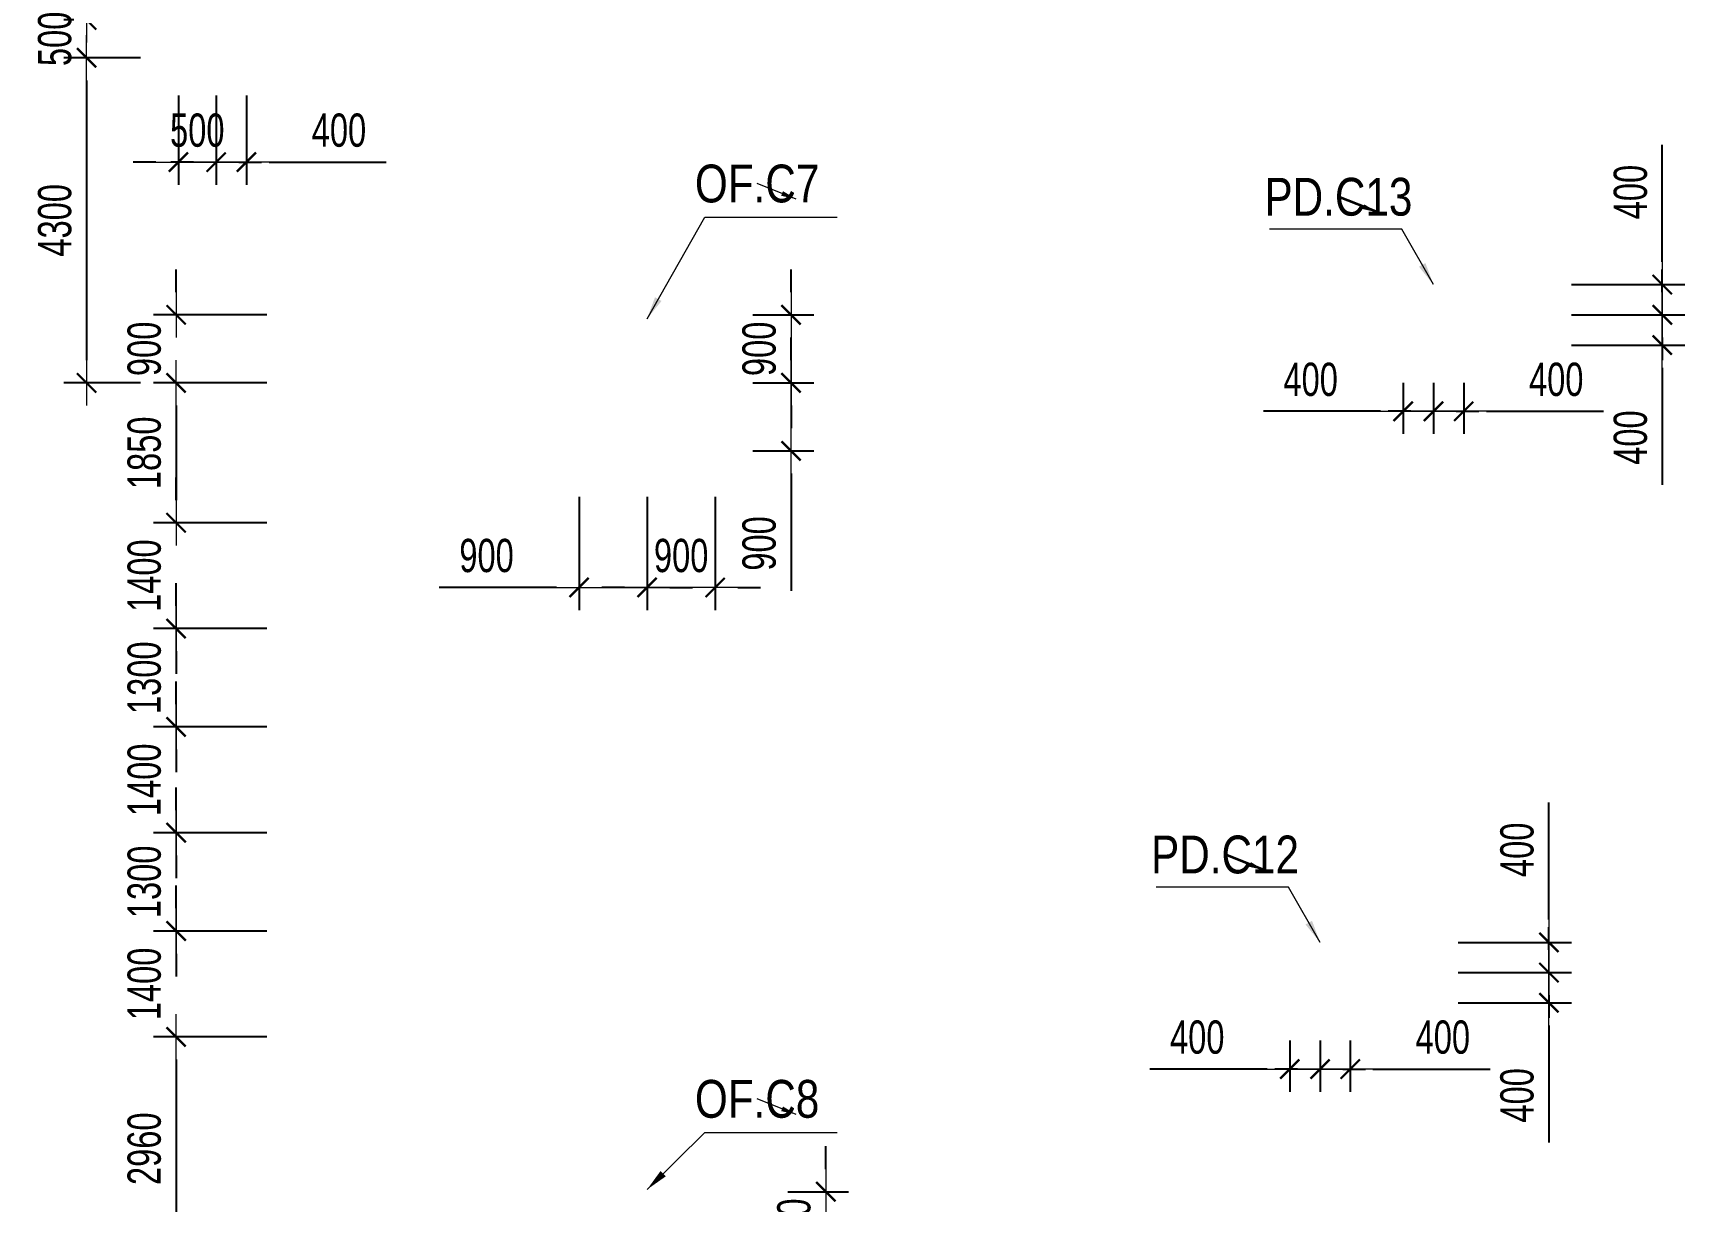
# Model space of a CAD drawing. Header units: millimetres. Extents: x -259680 to 699608, y -1281 to 104748.
# Drawn here: x 78878 to 100727, y 52966 to 68427 of the extents above; entities that cross this region are included whole.
import ezdxf
from ezdxf.enums import TextEntityAlignment as Align

# ---------------------------------------------------------------- set-up
doc = ezdxf.new("R2010")
doc.units = ezdxf.units.MM
doc.layers.get('0').update_dxf_attribs({"lineweight": 20})
doc.layers.get('Defpoints').update_dxf_attribs({"color": 151, "lineweight": 9})
for name, color, linetype, lineweight in [('$0$C1', 20, 'Continuous', 35), ('$1$NDC_S_ANNO', 7, 'Continuous', 20), ('$1$NDC_S_DIM', 1, 'Continuous', 15), ('$1$NDC_S_VN TEXT', 7, 'Continuous', 20), ('NDC_S_DIM', 1, 'Continuous', 15)]:
    doc.layers.add(name, color=color, linetype=linetype, lineweight=lineweight)
doc.styles.add('$1$NDC_DIM', font='', dxfattribs={"width": 0.75})
doc.styles.add('$2$ARIAL', font='arial.ttf', dxfattribs={"width": 0.8})
doc.styles.add('NDC_DIM', font='', dxfattribs={"width": 0.75})
doc.styles.get('$1$NDC_DIM').set_extended_font_data('Dotum')
doc.styles.get('NDC_DIM').set_extended_font_data('Dotum')
doc.dimstyles.new('$0$NDC_dim_150', dxfattribs={"dimscale": 150, "dimtxt": 2.2, "dimasz": 1.5, "dimexe": 1.5, "dimexo": 2.5, "dimgap": 1, "dimtad": 1, "dimdec": 0, "dimzin": 0, "dimdsep": 46, "dimtxsty": '$1$NDC_DIM', "dimblk": '$1$DIMMARK', "dimcen": 0.09, "dimdle": 1.2, "dimclrd": 1, "dimclre": 1, "dimclrt": 3, "dimadec": 0, "dimazin": 0, "dimtfac": 1, "dimtdec": 0, "dimtix": 1, "dimtofl": 0, "dimtmove": 0, "dimatfit": 3, "dimfxl": 0, "dimtolj": 1, "dimtzin": 0, "dimarcsym": 0})
doc.dimstyles.new('$1$NDC_dim_iso', dxfattribs={"dimtxt": 2.2, "dimasz": 1, "dimexe": 1.5, "dimexo": 2.5, "dimgap": 1, "dimtad": 1, "dimdec": 0, "dimzin": 0, "dimdsep": 46, "dimtxsty": '$1$NDC_DIM', "dimblk": '$1$DIMMARK', "dimcen": 0.09, "dimdle": 1.2, "dimclrd": 1, "dimclre": 1, "dimclrt": 3, "dimadec": 0, "dimazin": 0, "dimtfac": 1, "dimtdec": 0, "dimtix": 1, "dimtofl": 0, "dimtmove": 0, "dimatfit": 3, "dimfxl": 0, "dimtolj": 1, "dimtzin": 0, "dimarcsym": 0})
doc.dimstyles.new('NDC_dim_200', dxfattribs={"dimscale": 200, "dimtxt": 2.2, "dimasz": 1.5, "dimexe": 1.5, "dimexo": 2.5, "dimgap": 1, "dimtad": 1, "dimdec": 0, "dimzin": 0, "dimdsep": 46, "dimtxsty": 'NDC_DIM', "dimblk": 'DIMMARK', "dimcen": 0.09, "dimdle": 1.2, "dimclrd": 1, "dimclre": 1, "dimclrt": 3, "dimadec": 0, "dimazin": 0, "dimtfac": 1, "dimtdec": 0, "dimtix": 1, "dimtofl": 0, "dimtmove": 0, "dimatfit": 3, "dimfxl": 0, "dimtolj": 1, "dimtzin": 0, "dimarcsym": 0})

# ---------------------------------------------------------------- blocks, each defined once
blk = doc.blocks.new('$1$DIMMARK')
at = {"layer": '$1$NDC_S_DIM', "color": 1}
blk.add_line((-1.5, 0), (1, 0), dxfattribs=at)
at = {"layer": '$1$NDC_S_DIM', "color": 2, "const_width": 0.1}
blk.add_lwpolyline([(-0.424, -0.424), (0.424, 0.424)], dxfattribs=at)
blk = doc.blocks.new('DIMMARK')
at = {"layer": 'NDC_S_DIM', "color": 1}
blk.add_line((-1.5, 0), (1, 0), dxfattribs=at)
at = {"layer": 'NDC_S_DIM', "color": 2, "const_width": 0.1}
blk.add_lwpolyline([(-0.424, -0.424), (0.424, 0.424)], dxfattribs=at)
blk = doc.blocks.new('*D525')
at = {"layer": 'Defpoints', "color": 0, "ltscale": 100, "transparency": 16777216}
for p in [(95900, 55600), (96300, 55600), (96300, 54724)]:
    blk.add_point(p, dxfattribs=at)
at = {"layer": 'NDC_S_DIM', "color": 1, "lineweight": -2, "ltscale": 100, "transparency": 16777216}
for p, q in [((95900, 55100), (95900, 54424)), ((96300, 55100), (96300, 54424)), ((95600, 54724), (95300, 54724)), ((96600, 54724), (98149, 54724))]:
    blk.add_line(p, q, dxfattribs=at)
at = {"layer": 'NDC_S_DIM', "color": 1, "lineweight": -2, "ltscale": 100, "transparency": 16777216, "xscale": 300, "yscale": 300, "zscale": 300}
blk.add_blockref('DIMMARK', (95900, 54724), dxfattribs=at)
at = {"layer": 'NDC_S_DIM', "color": 1, "lineweight": -2, "ltscale": 100, "transparency": 16777216, "xscale": 300, "yscale": 300, "zscale": 300, "rotation": 180}
blk.add_blockref('DIMMARK', (96300, 54724), dxfattribs=at)
at = {"layer": 'NDC_S_DIM', "color": 3, "ltscale": 100, "transparency": 16777216, "insert": (97524, 55144), "char_height": 440, "attachment_point": 5, "style": 'NDC_DIM'}
blk.add_mtext('\\A1;400', dxfattribs=at)
blk = doc.blocks.new('*D526')
at = {"layer": 'Defpoints', "color": 0, "ltscale": 100, "transparency": 16777216}
for p in [(95500, 55600), (95900, 55600), (95900, 54724)]:
    blk.add_point(p, dxfattribs=at)
at = {"layer": 'NDC_S_DIM', "color": 1, "lineweight": -2, "ltscale": 100, "transparency": 16777216}
for p, q in [((95500, 55100), (95500, 54424)), ((95900, 55100), (95900, 54424)), ((95200, 54724), (93651, 54724)), ((96200, 54724), (96500, 54724))]:
    blk.add_line(p, q, dxfattribs=at)
at = {"layer": 'NDC_S_DIM', "color": 1, "lineweight": -2, "ltscale": 100, "transparency": 16777216, "xscale": 300, "yscale": 300, "zscale": 300}
blk.add_blockref('DIMMARK', (95500, 54724), dxfattribs=at)
at = {"layer": 'NDC_S_DIM', "color": 1, "lineweight": -2, "ltscale": 100, "transparency": 16777216, "xscale": 300, "yscale": 300, "zscale": 300, "rotation": 180}
blk.add_blockref('DIMMARK', (95900, 54724), dxfattribs=at)
at = {"layer": 'NDC_S_DIM', "color": 3, "ltscale": 100, "transparency": 16777216, "insert": (94276, 55144), "char_height": 440, "attachment_point": 5, "style": 'NDC_DIM'}
blk.add_mtext('\\A1;400', dxfattribs=at)
blk = doc.blocks.new('*D527')
at = {"layer": 'Defpoints', "color": 0, "ltscale": 100, "transparency": 16777216}
for p in [(96302, 56400), (98927, 56400), (96302, 56000)]:
    blk.add_point(p, dxfattribs=at)
at = {"layer": 'NDC_S_DIM', "color": 1, "lineweight": -2, "ltscale": 100, "transparency": 16777216}
for p, q in [((98927, 56700), (98927, 58249)), ((97727, 56400), (99227, 56400)), ((97727, 56000), (99227, 56000)), ((98927, 55700), (98927, 55400))]:
    blk.add_line(p, q, dxfattribs=at)
at = {"layer": 'NDC_S_DIM', "color": 1, "lineweight": -2, "ltscale": 100, "transparency": 16777216, "xscale": 300, "yscale": 300, "zscale": 300}
for p, rotation in [((98927, 56400), 270), ((98927, 56000), 90)]:
    blk.add_blockref('DIMMARK', p, dxfattribs=dict(at, rotation=rotation))
at = {"layer": 'NDC_S_DIM', "color": 3, "ltscale": 100, "transparency": 16777216, "insert": (98507, 57624), "char_height": 440, "attachment_point": 5, "rotation": 90, "style": 'NDC_DIM'}
blk.add_mtext('\\A1;400', dxfattribs=at)
blk = doc.blocks.new('*D528')
at = {"layer": 'Defpoints', "color": 0, "ltscale": 100, "transparency": 16777216}
for p in [(96302, 56000), (98927, 56000), (96302, 55600)]:
    blk.add_point(p, dxfattribs=at)
at = {"layer": 'NDC_S_DIM', "color": 1, "lineweight": -2, "ltscale": 100, "transparency": 16777216}
for p, q in [((98927, 56300), (98927, 56600)), ((97727, 56000), (99227, 56000)), ((97727, 55600), (99227, 55600)), ((98927, 55300), (98927, 53751))]:
    blk.add_line(p, q, dxfattribs=at)
at = {"layer": 'NDC_S_DIM', "color": 1, "lineweight": -2, "ltscale": 100, "transparency": 16777216, "xscale": 300, "yscale": 300, "zscale": 300}
for p, rotation in [((98927, 56000), 270), ((98927, 55600), 90)]:
    blk.add_blockref('DIMMARK', p, dxfattribs=dict(at, rotation=rotation))
at = {"layer": 'NDC_S_DIM', "color": 3, "ltscale": 100, "transparency": 16777216, "insert": (98507, 54376), "char_height": 440, "attachment_point": 5, "rotation": 90, "style": 'NDC_DIM'}
blk.add_mtext('\\A1;400', dxfattribs=at)
blk = doc.blocks.new('*D529')
at = {"layer": 'Defpoints', "color": 0, "ltscale": 100, "transparency": 16777216}
for p in [(97400, 64300), (97800, 64300), (97800, 63424)]:
    blk.add_point(p, dxfattribs=at)
at = {"layer": 'NDC_S_DIM', "color": 1, "lineweight": -2, "ltscale": 100, "transparency": 16777216}
for p, q in [((97400, 63800), (97400, 63124)), ((97800, 63800), (97800, 63124)), ((97100, 63424), (96800, 63424)), ((98100, 63424), (99649, 63424))]:
    blk.add_line(p, q, dxfattribs=at)
at = {"layer": 'NDC_S_DIM', "color": 1, "lineweight": -2, "ltscale": 100, "transparency": 16777216, "xscale": 300, "yscale": 300, "zscale": 300}
blk.add_blockref('DIMMARK', (97400, 63424), dxfattribs=at)
at = {"layer": 'NDC_S_DIM', "color": 1, "lineweight": -2, "ltscale": 100, "transparency": 16777216, "xscale": 300, "yscale": 300, "zscale": 300, "rotation": 180}
blk.add_blockref('DIMMARK', (97800, 63424), dxfattribs=at)
at = {"layer": 'NDC_S_DIM', "color": 3, "ltscale": 100, "transparency": 16777216, "insert": (99024, 63844), "char_height": 440, "attachment_point": 5, "style": 'NDC_DIM'}
blk.add_mtext('\\A1;400', dxfattribs=at)
blk = doc.blocks.new('*D530')
at = {"layer": 'Defpoints', "color": 0, "ltscale": 100, "transparency": 16777216}
for p in [(97000, 64300), (97400, 64300), (97400, 63424)]:
    blk.add_point(p, dxfattribs=at)
at = {"layer": 'NDC_S_DIM', "color": 1, "lineweight": -2, "ltscale": 100, "transparency": 16777216}
for p, q in [((97000, 63800), (97000, 63124)), ((97400, 63800), (97400, 63124)), ((96700, 63424), (95151, 63424)), ((97700, 63424), (98000, 63424))]:
    blk.add_line(p, q, dxfattribs=at)
at = {"layer": 'NDC_S_DIM', "color": 1, "lineweight": -2, "ltscale": 100, "transparency": 16777216, "xscale": 300, "yscale": 300, "zscale": 300}
blk.add_blockref('DIMMARK', (97000, 63424), dxfattribs=at)
at = {"layer": 'NDC_S_DIM', "color": 1, "lineweight": -2, "ltscale": 100, "transparency": 16777216, "xscale": 300, "yscale": 300, "zscale": 300, "rotation": 180}
blk.add_blockref('DIMMARK', (97400, 63424), dxfattribs=at)
at = {"layer": 'NDC_S_DIM', "color": 3, "ltscale": 100, "transparency": 16777216, "insert": (95776, 63844), "char_height": 440, "attachment_point": 5, "style": 'NDC_DIM'}
blk.add_mtext('\\A1;400', dxfattribs=at)
blk = doc.blocks.new('*D531')
at = {"layer": 'Defpoints', "color": 0, "ltscale": 100, "transparency": 16777216}
for p in [(97800, 65100), (100427, 65100), (97800, 64700)]:
    blk.add_point(p, dxfattribs=at)
at = {"layer": 'NDC_S_DIM', "color": 1, "lineweight": -2, "ltscale": 100, "transparency": 16777216}
for p, q in [((100427, 65400), (100427, 66949)), ((99227, 65100), (100727, 65100)), ((99227, 64700), (100727, 64700)), ((100427, 64400), (100427, 64100))]:
    blk.add_line(p, q, dxfattribs=at)
at = {"layer": 'NDC_S_DIM', "color": 1, "lineweight": -2, "ltscale": 100, "transparency": 16777216, "xscale": 300, "yscale": 300, "zscale": 300}
for p, rotation in [((100427, 65100), 270), ((100427, 64700), 90)]:
    blk.add_blockref('DIMMARK', p, dxfattribs=dict(at, rotation=rotation))
at = {"layer": 'NDC_S_DIM', "color": 3, "ltscale": 100, "transparency": 16777216, "insert": (100007, 66324), "char_height": 440, "attachment_point": 5, "rotation": 90, "style": 'NDC_DIM'}
blk.add_mtext('\\A1;400', dxfattribs=at)
blk = doc.blocks.new('*D532')
at = {"layer": 'Defpoints', "color": 0, "ltscale": 100, "transparency": 16777216}
for p in [(97800, 64700), (100427, 64700), (97800, 64300)]:
    blk.add_point(p, dxfattribs=at)
at = {"layer": 'NDC_S_DIM', "color": 1, "lineweight": -2, "ltscale": 100, "transparency": 16777216}
for p, q in [((100427, 65000), (100427, 65300)), ((99227, 64700), (100727, 64700)), ((99227, 64300), (100727, 64300)), ((100427, 64000), (100427, 62451))]:
    blk.add_line(p, q, dxfattribs=at)
at = {"layer": 'NDC_S_DIM', "color": 1, "lineweight": -2, "ltscale": 100, "transparency": 16777216, "xscale": 300, "yscale": 300, "zscale": 300}
for p, rotation in [((100427, 64700), 270), ((100427, 64300), 90)]:
    blk.add_blockref('DIMMARK', p, dxfattribs=dict(at, rotation=rotation))
at = {"layer": 'NDC_S_DIM', "color": 3, "ltscale": 100, "transparency": 16777216, "insert": (100007, 63076), "char_height": 440, "attachment_point": 5, "rotation": 90, "style": 'NDC_DIM'}
blk.add_mtext('\\A1;400', dxfattribs=at)
blk = doc.blocks.new('*D753')
at = {"layer": 'Defpoints', "color": 0, "ltscale": 100, "transparency": 16777216}
for p in [(80800, 68600), (79586, 68100), (80800, 68100)]:
    blk.add_point(p, dxfattribs=at)
at = {"layer": 'NDC_S_DIM', "color": 1, "lineweight": -2, "ltscale": 100, "transparency": 16777216}
for p, q in [((79586, 68900), (79586, 69200)), ((80300, 68600), (79286, 68600)), ((80300, 68100), (79286, 68100)), ((79586, 67800), (79586, 67500))]:
    blk.add_line(p, q, dxfattribs=at)
at = {"layer": 'NDC_S_DIM', "color": 1, "lineweight": -2, "ltscale": 100, "transparency": 16777216, "xscale": 300, "yscale": 300, "zscale": 300}
for p, rotation in [((79586, 68600), 270), ((79586, 68100), 90)]:
    blk.add_blockref('DIMMARK', p, dxfattribs=dict(at, rotation=rotation))
at = {"layer": 'NDC_S_DIM', "color": 3, "ltscale": 100, "transparency": 16777216, "insert": (79166, 68350), "char_height": 440, "attachment_point": 5, "rotation": 90, "style": 'NDC_DIM'}
blk.add_mtext('\\A1;500', dxfattribs=at)
blk = doc.blocks.new('*D754')
at = {"layer": 'Defpoints', "color": 0, "ltscale": 100, "transparency": 16777216}
for p in [(80800, 68100), (79586, 63800), (80800, 63800)]:
    blk.add_point(p, dxfattribs=at)
at = {"layer": 'NDC_S_DIM', "color": 1, "lineweight": -2, "ltscale": 100, "transparency": 16777216}
for p, q in [((80300, 68100), (79286, 68100)), ((79586, 67800), (79586, 64100)), ((80300, 63800), (79286, 63800))]:
    blk.add_line(p, q, dxfattribs=at)
at = {"layer": 'NDC_S_DIM', "color": 1, "lineweight": -2, "ltscale": 100, "transparency": 16777216, "xscale": 300, "yscale": 300, "zscale": 300}
for p, rotation in [((79586, 68100), 90), ((79586, 63800), 270)]:
    blk.add_blockref('DIMMARK', p, dxfattribs=dict(at, rotation=rotation))
at = {"layer": 'NDC_S_DIM', "color": 3, "ltscale": 100, "transparency": 16777216, "insert": (79166, 65950), "char_height": 440, "attachment_point": 5, "rotation": 90, "style": 'NDC_DIM'}
blk.add_mtext('\\A1;4300', dxfattribs=at)
blk = doc.blocks.new('*D651')
at = {"layer": 'Defpoints', "color": 0, "ltscale": 100, "transparency": 16777216}
for p in [(87900, 64700), (87900, 63800), (88903, 63800)]:
    blk.add_point(p, dxfattribs=at)
at = {"layer": 'NDC_S_DIM', "color": 1, "lineweight": -2, "ltscale": 100, "transparency": 16777216}
for p, q in [((88903, 65000), (88903, 65300)), ((88400, 64700), (89203, 64700)), ((88400, 63800), (89203, 63800)), ((88903, 63500), (88903, 63200))]:
    blk.add_line(p, q, dxfattribs=at)
at = {"layer": 'NDC_S_DIM', "color": 1, "lineweight": -2, "ltscale": 100, "transparency": 16777216, "xscale": 300, "yscale": 300, "zscale": 300}
for p, rotation in [((88903, 64700), 270), ((88903, 63800), 90)]:
    blk.add_blockref('DIMMARK', p, dxfattribs=dict(at, rotation=rotation))
at = {"layer": 'NDC_S_DIM', "color": 3, "ltscale": 100, "transparency": 16777216, "insert": (88483, 64250), "char_height": 440, "attachment_point": 5, "rotation": 90, "style": 'NDC_DIM'}
blk.add_mtext('\\A1;900', dxfattribs=at)
blk = doc.blocks.new('*D652')
at = {"layer": 'Defpoints', "color": 0, "ltscale": 100, "transparency": 16777216}
for p in [(87900, 63800), (87900, 62900), (88903, 62900)]:
    blk.add_point(p, dxfattribs=at)
at = {"layer": 'NDC_S_DIM', "color": 1, "lineweight": -2, "ltscale": 100, "transparency": 16777216}
for p, q in [((88903, 64100), (88903, 64400)), ((88400, 63800), (89203, 63800)), ((88400, 62900), (89203, 62900)), ((88903, 62600), (88903, 61051))]:
    blk.add_line(p, q, dxfattribs=at)
at = {"layer": 'NDC_S_DIM', "color": 1, "lineweight": -2, "ltscale": 100, "transparency": 16777216, "xscale": 300, "yscale": 300, "zscale": 300}
for p, rotation in [((88903, 63800), 270), ((88903, 62900), 90)]:
    blk.add_blockref('DIMMARK', p, dxfattribs=dict(at, rotation=rotation))
at = {"layer": 'NDC_S_DIM', "color": 3, "ltscale": 100, "transparency": 16777216, "insert": (88483, 61676), "char_height": 440, "attachment_point": 5, "rotation": 90, "style": 'NDC_DIM'}
blk.add_mtext('\\A1;900', dxfattribs=at)
blk = doc.blocks.new('*D653')
at = {"layer": 'Defpoints', "color": 0, "ltscale": 100, "transparency": 16777216}
for p in [(86100, 62900), (87000, 62900), (87000, 61094)]:
    blk.add_point(p, dxfattribs=at)
at = {"layer": 'NDC_S_DIM', "color": 1, "lineweight": -2, "ltscale": 100, "transparency": 16777216}
for p, q in [((86100, 62294), (86100, 60794)), ((87000, 62294), (87000, 60794)), ((85800, 61094), (84251, 61094)), ((87300, 61094), (87600, 61094))]:
    blk.add_line(p, q, dxfattribs=at)
at = {"layer": 'NDC_S_DIM', "color": 1, "lineweight": -2, "ltscale": 100, "transparency": 16777216, "xscale": 300, "yscale": 300, "zscale": 300}
blk.add_blockref('DIMMARK', (86100, 61094), dxfattribs=at)
at = {"layer": 'NDC_S_DIM', "color": 1, "lineweight": -2, "ltscale": 100, "transparency": 16777216, "xscale": 300, "yscale": 300, "zscale": 300, "rotation": 180}
blk.add_blockref('DIMMARK', (87000, 61094), dxfattribs=at)
at = {"layer": 'NDC_S_DIM', "color": 3, "ltscale": 100, "transparency": 16777216, "insert": (84876, 61514), "char_height": 440, "attachment_point": 5, "style": 'NDC_DIM'}
blk.add_mtext('\\A1;900', dxfattribs=at)
blk = doc.blocks.new('*D654')
at = {"layer": 'Defpoints', "color": 0, "ltscale": 100, "transparency": 16777216}
for p in [(87000, 62900), (87900, 62900), (87900, 61094)]:
    blk.add_point(p, dxfattribs=at)
at = {"layer": 'NDC_S_DIM', "color": 1, "lineweight": -2, "ltscale": 100, "transparency": 16777216}
for p, q in [((87000, 62294), (87000, 60794)), ((87900, 62294), (87900, 60794)), ((86700, 61094), (86400, 61094)), ((88200, 61094), (88500, 61094))]:
    blk.add_line(p, q, dxfattribs=at)
at = {"layer": 'NDC_S_DIM', "color": 1, "lineweight": -2, "ltscale": 100, "transparency": 16777216, "xscale": 300, "yscale": 300, "zscale": 300}
blk.add_blockref('DIMMARK', (87000, 61094), dxfattribs=at)
at = {"layer": 'NDC_S_DIM', "color": 1, "lineweight": -2, "ltscale": 100, "transparency": 16777216, "xscale": 300, "yscale": 300, "zscale": 300, "rotation": 180}
blk.add_blockref('DIMMARK', (87900, 61094), dxfattribs=at)
at = {"layer": 'NDC_S_DIM', "color": 3, "ltscale": 100, "transparency": 16777216, "insert": (87450, 61514), "char_height": 440, "attachment_point": 5, "style": 'NDC_DIM'}
blk.add_mtext('\\A1;900', dxfattribs=at)
blk = doc.blocks.new('*D655')
at = {"layer": 'Defpoints', "color": 0, "ltscale": 100, "transparency": 16777216}
for p in [(88360, 53102), (88360, 52202), (89363, 52202)]:
    blk.add_point(p, dxfattribs=at)
at = {"layer": 'NDC_S_DIM', "color": 1, "lineweight": -2, "ltscale": 100, "transparency": 16777216}
for p, q in [((89363, 53402), (89363, 53702)), ((88860, 53102), (89663, 53102)), ((88860, 52202), (89663, 52202)), ((89363, 51902), (89363, 51602))]:
    blk.add_line(p, q, dxfattribs=at)
at = {"layer": 'NDC_S_DIM', "color": 1, "lineweight": -2, "ltscale": 100, "transparency": 16777216, "xscale": 300, "yscale": 300, "zscale": 300}
for p, rotation in [((89363, 53102), 270), ((89363, 52202), 90)]:
    blk.add_blockref('DIMMARK', p, dxfattribs=dict(at, rotation=rotation))
at = {"layer": 'NDC_S_DIM', "color": 3, "ltscale": 100, "transparency": 16777216, "insert": (88943, 52652), "char_height": 440, "attachment_point": 5, "rotation": 90, "style": 'NDC_DIM'}
blk.add_mtext('\\A1;900', dxfattribs=at)
blk = doc.blocks.new('*D993')
at = {"layer": 'Defpoints', "color": 0, "ltscale": 100, "transparency": 16777216}
for p in [(80770, 64700), (83700, 64700), (83700, 63800)]:
    blk.add_point(p, dxfattribs=at)
at = {"layer": 'NDC_S_DIM', "color": 1, "lineweight": -2, "ltscale": 100, "transparency": 16777216}
for p, q in [((80770, 65000), (80770, 65300)), ((81970, 64700), (80470, 64700)), ((81970, 63800), (80470, 63800)), ((80770, 63500), (80770, 63200))]:
    blk.add_line(p, q, dxfattribs=at)
at = {"layer": 'NDC_S_DIM', "color": 1, "lineweight": -2, "ltscale": 100, "transparency": 16777216, "xscale": 300, "yscale": 300, "zscale": 300}
for p, rotation in [((80770, 64700), 270), ((80770, 63800), 90)]:
    blk.add_blockref('DIMMARK', p, dxfattribs=dict(at, rotation=rotation))
at = {"layer": 'NDC_S_DIM', "color": 3, "ltscale": 100, "transparency": 16777216, "insert": (80350, 64250), "char_height": 440, "attachment_point": 5, "rotation": 90, "style": 'NDC_DIM'}
blk.add_mtext('\\A1;900', dxfattribs=at)
blk = doc.blocks.new('*D994')
at = {"layer": 'Defpoints', "color": 0, "ltscale": 100, "transparency": 16777216}
for p in [(83700, 63800), (80770, 61950), (83700, 61950)]:
    blk.add_point(p, dxfattribs=at)
at = {"layer": 'NDC_S_DIM', "color": 1, "lineweight": -2, "ltscale": 100, "transparency": 16777216}
for p, q in [((81970, 63800), (80470, 63800)), ((80770, 63500), (80770, 62250)), ((81970, 61950), (80470, 61950))]:
    blk.add_line(p, q, dxfattribs=at)
at = {"layer": 'NDC_S_DIM', "color": 1, "lineweight": -2, "ltscale": 100, "transparency": 16777216, "xscale": 300, "yscale": 300, "zscale": 300}
for p, rotation in [((80770, 63800), 90), ((80770, 61950), 270)]:
    blk.add_blockref('DIMMARK', p, dxfattribs=dict(at, rotation=rotation))
at = {"layer": 'NDC_S_DIM', "color": 3, "ltscale": 100, "transparency": 16777216, "insert": (80350, 62875), "char_height": 440, "attachment_point": 5, "rotation": 90, "style": 'NDC_DIM'}
blk.add_mtext('\\A1;1850', dxfattribs=at)
blk = doc.blocks.new('*D995')
at = {"layer": 'Defpoints', "color": 0, "ltscale": 100, "transparency": 16777216}
for p in [(83700, 61950), (80770, 60550), (83700, 60550)]:
    blk.add_point(p, dxfattribs=at)
at = {"layer": 'NDC_S_DIM', "color": 1, "lineweight": -2, "ltscale": 100, "transparency": 16777216}
for p, q in [((80770, 62250), (80770, 62550)), ((81970, 61950), (80470, 61950)), ((81970, 60550), (80470, 60550)), ((80770, 60250), (80770, 59950))]:
    blk.add_line(p, q, dxfattribs=at)
at = {"layer": 'NDC_S_DIM', "color": 1, "lineweight": -2, "ltscale": 100, "transparency": 16777216, "xscale": 300, "yscale": 300, "zscale": 300}
for p, rotation in [((80770, 61950), 270), ((80770, 60550), 90)]:
    blk.add_blockref('DIMMARK', p, dxfattribs=dict(at, rotation=rotation))
at = {"layer": 'NDC_S_DIM', "color": 3, "ltscale": 100, "transparency": 16777216, "insert": (80350, 61250), "char_height": 440, "attachment_point": 5, "rotation": 90, "style": 'NDC_DIM'}
blk.add_mtext('\\A1;1400', dxfattribs=at)
blk = doc.blocks.new('*D996')
at = {"layer": 'Defpoints', "color": 0, "ltscale": 100, "transparency": 16777216}
for p in [(83700, 60550), (80770, 59250), (83700, 59250)]:
    blk.add_point(p, dxfattribs=at)
at = {"layer": 'NDC_S_DIM', "color": 1, "lineweight": -2, "ltscale": 100, "transparency": 16777216}
for p, q in [((80770, 60850), (80770, 61150)), ((81970, 60550), (80470, 60550)), ((81970, 59250), (80470, 59250)), ((80770, 58950), (80770, 58650))]:
    blk.add_line(p, q, dxfattribs=at)
at = {"layer": 'NDC_S_DIM', "color": 1, "lineweight": -2, "ltscale": 100, "transparency": 16777216, "xscale": 300, "yscale": 300, "zscale": 300}
for p, rotation in [((80770, 60550), 270), ((80770, 59250), 90)]:
    blk.add_blockref('DIMMARK', p, dxfattribs=dict(at, rotation=rotation))
at = {"layer": 'NDC_S_DIM', "color": 3, "ltscale": 100, "transparency": 16777216, "insert": (80350, 59900), "char_height": 440, "attachment_point": 5, "rotation": 90, "style": 'NDC_DIM'}
blk.add_mtext('\\A1;1300', dxfattribs=at)
blk = doc.blocks.new('*D997')
at = {"layer": 'Defpoints', "color": 0, "ltscale": 100, "transparency": 16777216}
for p in [(83700, 59250), (80770, 57850), (83700, 57850)]:
    blk.add_point(p, dxfattribs=at)
at = {"layer": 'NDC_S_DIM', "color": 1, "lineweight": -2, "ltscale": 100, "transparency": 16777216}
for p, q in [((80770, 59550), (80770, 59850)), ((81970, 59250), (80470, 59250)), ((81970, 57850), (80470, 57850)), ((80770, 57550), (80770, 57250))]:
    blk.add_line(p, q, dxfattribs=at)
at = {"layer": 'NDC_S_DIM', "color": 1, "lineweight": -2, "ltscale": 100, "transparency": 16777216, "xscale": 300, "yscale": 300, "zscale": 300}
for p, rotation in [((80770, 59250), 270), ((80770, 57850), 90)]:
    blk.add_blockref('DIMMARK', p, dxfattribs=dict(at, rotation=rotation))
at = {"layer": 'NDC_S_DIM', "color": 3, "ltscale": 100, "transparency": 16777216, "insert": (80350, 58550), "char_height": 440, "attachment_point": 5, "rotation": 90, "style": 'NDC_DIM'}
blk.add_mtext('\\A1;1400', dxfattribs=at)
blk = doc.blocks.new('*D998')
at = {"layer": 'Defpoints', "color": 0, "ltscale": 100, "transparency": 16777216}
for p in [(83700, 57850), (80770, 56550), (83700, 56550)]:
    blk.add_point(p, dxfattribs=at)
at = {"layer": 'NDC_S_DIM', "color": 1, "lineweight": -2, "ltscale": 100, "transparency": 16777216}
for p, q in [((80770, 58150), (80770, 58450)), ((81970, 57850), (80470, 57850)), ((81970, 56550), (80470, 56550)), ((80770, 56250), (80770, 55950))]:
    blk.add_line(p, q, dxfattribs=at)
at = {"layer": 'NDC_S_DIM', "color": 1, "lineweight": -2, "ltscale": 100, "transparency": 16777216, "xscale": 300, "yscale": 300, "zscale": 300}
for p, rotation in [((80770, 57850), 270), ((80770, 56550), 90)]:
    blk.add_blockref('DIMMARK', p, dxfattribs=dict(at, rotation=rotation))
at = {"layer": 'NDC_S_DIM', "color": 3, "ltscale": 100, "transparency": 16777216, "insert": (80350, 57200), "char_height": 440, "attachment_point": 5, "rotation": 90, "style": 'NDC_DIM'}
blk.add_mtext('\\A1;1300', dxfattribs=at)
blk = doc.blocks.new('*D999')
at = {"layer": 'Defpoints', "color": 0, "ltscale": 100, "transparency": 16777216}
for p in [(83700, 56550), (80770, 55150), (83700, 55150)]:
    blk.add_point(p, dxfattribs=at)
at = {"layer": 'NDC_S_DIM', "color": 1, "lineweight": -2, "ltscale": 100, "transparency": 16777216}
for p, q in [((80770, 56850), (80770, 57150)), ((81970, 56550), (80470, 56550)), ((81970, 55150), (80470, 55150)), ((80770, 54850), (80770, 54550))]:
    blk.add_line(p, q, dxfattribs=at)
at = {"layer": 'NDC_S_DIM', "color": 1, "lineweight": -2, "ltscale": 100, "transparency": 16777216, "xscale": 300, "yscale": 300, "zscale": 300}
for p, rotation in [((80770, 56550), 270), ((80770, 55150), 90)]:
    blk.add_blockref('DIMMARK', p, dxfattribs=dict(at, rotation=rotation))
at = {"layer": 'NDC_S_DIM', "color": 3, "ltscale": 100, "transparency": 16777216, "insert": (80350, 55850), "char_height": 440, "attachment_point": 5, "rotation": 90, "style": 'NDC_DIM'}
blk.add_mtext('\\A1;1400', dxfattribs=at)
blk = doc.blocks.new('*D1000')
at = {"layer": 'Defpoints', "color": 0, "ltscale": 100, "transparency": 16777216}
for p in [(83700, 55150), (80770, 52190), (83700, 52190)]:
    blk.add_point(p, dxfattribs=at)
at = {"layer": 'NDC_S_DIM', "color": 1, "lineweight": -2, "ltscale": 100, "transparency": 16777216}
for p, q in [((81970, 55150), (80470, 55150)), ((80770, 54850), (80770, 52490)), ((81970, 52190), (80470, 52190))]:
    blk.add_line(p, q, dxfattribs=at)
at = {"layer": 'NDC_S_DIM', "color": 1, "lineweight": -2, "ltscale": 100, "transparency": 16777216, "xscale": 300, "yscale": 300, "zscale": 300}
for p, rotation in [((80770, 55150), 90), ((80770, 52190), 270)]:
    blk.add_blockref('DIMMARK', p, dxfattribs=dict(at, rotation=rotation))
at = {"layer": 'NDC_S_DIM', "color": 3, "ltscale": 100, "transparency": 16777216, "insert": (80350, 53670), "char_height": 440, "attachment_point": 5, "rotation": 90, "style": 'NDC_DIM'}
blk.add_mtext('\\A1;2960', dxfattribs=at)
blk = doc.blocks.new('*D1012')
at = {"layer": 'Defpoints', "color": 0, "ltscale": 100, "transparency": 16777216}
for p in [(81300, 68100), (81700, 68100), (81300, 66720)]:
    blk.add_point(p, dxfattribs=at)
at = {"layer": 'NDC_S_DIM', "color": 1, "lineweight": -2, "ltscale": 100, "transparency": 16777216}
for p, q in [((81300, 67600), (81300, 66420)), ((81700, 67600), (81700, 66420)), ((81000, 66720), (80700, 66720)), ((82000, 66720), (83549, 66720))]:
    blk.add_line(p, q, dxfattribs=at)
at = {"layer": 'NDC_S_DIM', "color": 1, "lineweight": -2, "ltscale": 100, "transparency": 16777216, "xscale": 300, "yscale": 300, "zscale": 300}
blk.add_blockref('DIMMARK', (81300, 66720), dxfattribs=at)
at = {"layer": 'NDC_S_DIM', "color": 1, "lineweight": -2, "ltscale": 100, "transparency": 16777216, "xscale": 300, "yscale": 300, "zscale": 300, "rotation": 180}
blk.add_blockref('DIMMARK', (81700, 66720), dxfattribs=at)
at = {"layer": 'NDC_S_DIM', "color": 3, "ltscale": 100, "transparency": 16777216, "insert": (82924, 67140), "char_height": 440, "attachment_point": 5, "style": 'NDC_DIM'}
blk.add_mtext('\\A1;400', dxfattribs=at)
blk = doc.blocks.new('*D1013')
at = {"layer": 'Defpoints', "color": 0, "ltscale": 100, "transparency": 16777216}
for p in [(80800, 68100), (81300, 68100), (80800, 66720)]:
    blk.add_point(p, dxfattribs=at)
at = {"layer": 'NDC_S_DIM', "color": 1, "lineweight": -2, "ltscale": 100, "transparency": 16777216}
for p, q in [((80800, 67600), (80800, 66420)), ((81300, 67600), (81300, 66420)), ((80500, 66720), (80200, 66720)), ((81600, 66720), (81900, 66720))]:
    blk.add_line(p, q, dxfattribs=at)
at = {"layer": 'NDC_S_DIM', "color": 1, "lineweight": -2, "ltscale": 100, "transparency": 16777216, "xscale": 300, "yscale": 300, "zscale": 300}
blk.add_blockref('DIMMARK', (80800, 66720), dxfattribs=at)
at = {"layer": 'NDC_S_DIM', "color": 1, "lineweight": -2, "ltscale": 100, "transparency": 16777216, "xscale": 300, "yscale": 300, "zscale": 300, "rotation": 180}
blk.add_blockref('DIMMARK', (81300, 66720), dxfattribs=at)
at = {"layer": 'NDC_S_DIM', "color": 3, "ltscale": 100, "transparency": 16777216, "insert": (81050, 67140), "char_height": 440, "attachment_point": 5, "style": 'NDC_DIM'}
blk.add_mtext('\\A1;500', dxfattribs=at)
blk = doc.blocks.new('*U214')
at = {"layer": '$1$NDC_S_ANNO', "ltscale": 0.8, "style": '$2$ARIAL', "width": 0.8}
blk.add_attdef('TEN', text='', height=2.5, dxfattribs=at).set_placement((-2.58, 1.03), align=Align.MIDDLE_CENTER)
at = {"layer": '$1$NDC_S_ANNO', "ltscale": 0.8, "style": '$2$ARIAL', "width": 0.8, "flags": 1}
blk.add_attdef('CHU_THICH', text='', height=2.5, dxfattribs=at).set_placement((0, 0), align=Align.MIDDLE_CENTER)
at = {"layer": 'Defpoints'}
blk.add_leader([(0, 0), (-2.58, 1.03)], dimstyle='$1$NDC_dim_iso', override={"dimgap": 0.625, "dimtad": 0}, dxfattribs=at)
blk = doc.blocks.new('$0$co t check')
at = {"layer": '$0$C1', "xscale": 200, "yscale": 200, "zscale": 200}
for p, values in [((94619, 66056), {'TEN': 'PD.C13'}), ((93119, 57356), {'TEN': 'PD.C12'})]:
    blk.add_blockref('*U214', p, dxfattribs=at).add_auto_attribs(values)
at = {"layer": '$1$NDC_S_VN TEXT', "xscale": 200, "yscale": 200, "zscale": 200}
for p, values in [((86930, 66231), {'TEN': 'OF.C7'}), ((86930, 54124), {'TEN': 'OF.C8'})]:
    blk.add_blockref('*U214', p, dxfattribs=at).add_auto_attribs(values)
at = {"layer": '$0$C1'}
for points in [[(95359, 65100), (94942, 65832), (93193, 65832)], [(93859, 56400), (93442, 57132), (91693, 57132)]]:
    blk.add_leader(points, dimstyle='$0$NDC_dim_150', override={"dimasz": 2, "dimgap": 1, "dimtad": 0}, dxfattribs=at)
for points in [[(84958, 64647), (85724, 65992), (87474, 65992)], [(84958, 53130), (85724, 53885), (87474, 53885)]]:
    blk.add_leader(points, dimstyle='$0$NDC_dim_150', override={"dimasz": 2, "dimgap": 1, "dimtad": 0})

msp = doc.modelspace()

# ---------------------------------------------------------------- block references
at = {"layer": '$1$NDC_S_DIM'}
msp.add_blockref('$0$co t check', (2040.6, 0), dxfattribs=at)

# ---------------------------------------------------------------- dimensions: what is measured, and where the dimension line sits
at = {"layer": 'NDC_S_DIM', "ltscale": 100}
for base, p1, p2, picture, middle in [((79586.3, 68100), (80800, 68600), (80800, 68100), '*D753', (79166.3, 68350)), ((79586.3, 63800), (80800, 68100), (80800, 63800), '*D754', (79166.3, 65950)), ((80770, 64700), (83700, 63800), (83700, 64700), '*D993', (80350, 64250)), ((88902.9, 63800), (87899.8, 64700), (87899.8, 63800), '*D651', (88482.9, 64250)), ((80770, 61950), (83700, 63800), (83700, 61950), '*D994', (80350, 62875)), ((89363.3, 52202.2), (88360.2, 53102.2), (88360.2, 52202.2), '*D655', (88943.3, 52652.2))]:
    dim = msp.add_linear_dim(base=base, p1=p1, p2=p2, angle=90, dimstyle='NDC_dim_200', dxfattribs=at)
    dim.commit()
    dim.dimension.update_dxf_attribs({"geometry": picture, "text_midpoint": middle})
for base, p1, p2, picture, middle in [((80800, 66720), (81300, 68100), (80800, 68100), '*D1013', (81050, 66720)), ((81300, 66720), (81700, 68100), (81300, 68100), '*D1012', (82924.3, 66720)), ((97400, 63424.4), (97000, 64300), (97400, 64300), '*D530', (95775.7, 63424.4)), ((97800, 63424.4), (97400, 64300), (97800, 64300), '*D529', (99024.3, 63424.4)), ((86999.8, 61093.5), (86100, 62900), (86999.8, 62900), '*D653', (84875.7, 61093.5)), ((87899.8, 61093.5), (87000, 62900), (87899.8, 62900), '*D654', (87449.9, 61093.5)), ((95900, 54724.4), (95500, 55600), (95900, 55600), '*D526', (94275.7, 54724.4)), ((96300, 54724.4), (95900, 55600), (96300, 55600), '*D525', (97524.3, 54724.4))]:
    dim = msp.add_linear_dim(base=base, p1=p1, p2=p2, dimstyle='NDC_dim_200', dxfattribs=at)
    dim.commit()
    dim.dimension.update_dxf_attribs({"geometry": picture, "text_midpoint": middle, "dimtype": 160})
for base, p1, p2, picture, middle in [((100426.7, 65100), (97800, 64700), (97800, 65100), '*D531', (100426.7, 66324.3)), ((100426.7, 64700), (97800, 64300), (97800, 64700), '*D532', (100426.7, 63075.7)), ((88902.9, 62900), (87899.8, 63800), (87899.8, 62900), '*D652', (88902.9, 61675.7)), ((98926.7, 56400), (96302.1, 56000), (96302.1, 56400), '*D527', (98926.7, 57624.3)), ((98926.7, 56000), (96302.1, 55600), (96302.1, 56000), '*D528', (98926.7, 54375.7))]:
    dim = msp.add_linear_dim(base=base, p1=p1, p2=p2, angle=90, dimstyle='NDC_dim_200', dxfattribs=at)
    dim.commit()
    dim.dimension.update_dxf_attribs({"geometry": picture, "text_midpoint": middle, "dimtype": 160})
for base, p1, p2, picture, middle in [((80770, 60550), (83700, 61950), (83700, 60550), '*D995', (80350, 61250)), ((80770, 59250), (83700, 60550), (83700, 59250), '*D996', (80350, 59900)), ((80770, 57850), (83700, 59250), (83700, 57850), '*D997', (80350, 58550)), ((80770, 56550), (83700, 57850), (83700, 56550), '*D998', (80350, 57200)), ((80770, 55150), (83700, 56550), (83700, 55150), '*D999', (80350, 55850)), ((80770, 52190), (83700, 55150), (83700, 52190), '*D1000', (80350, 53670))]:
    dim = msp.add_linear_dim(base=base, p1=p1, p2=p2, angle=90, dimstyle='NDC_dim_200', override={"dimtmove": 1}, dxfattribs=at)
    dim.commit()
    dim.dimension.update_dxf_attribs({"geometry": picture, "text_midpoint": middle})

doc.saveas('drawing.dxf')
